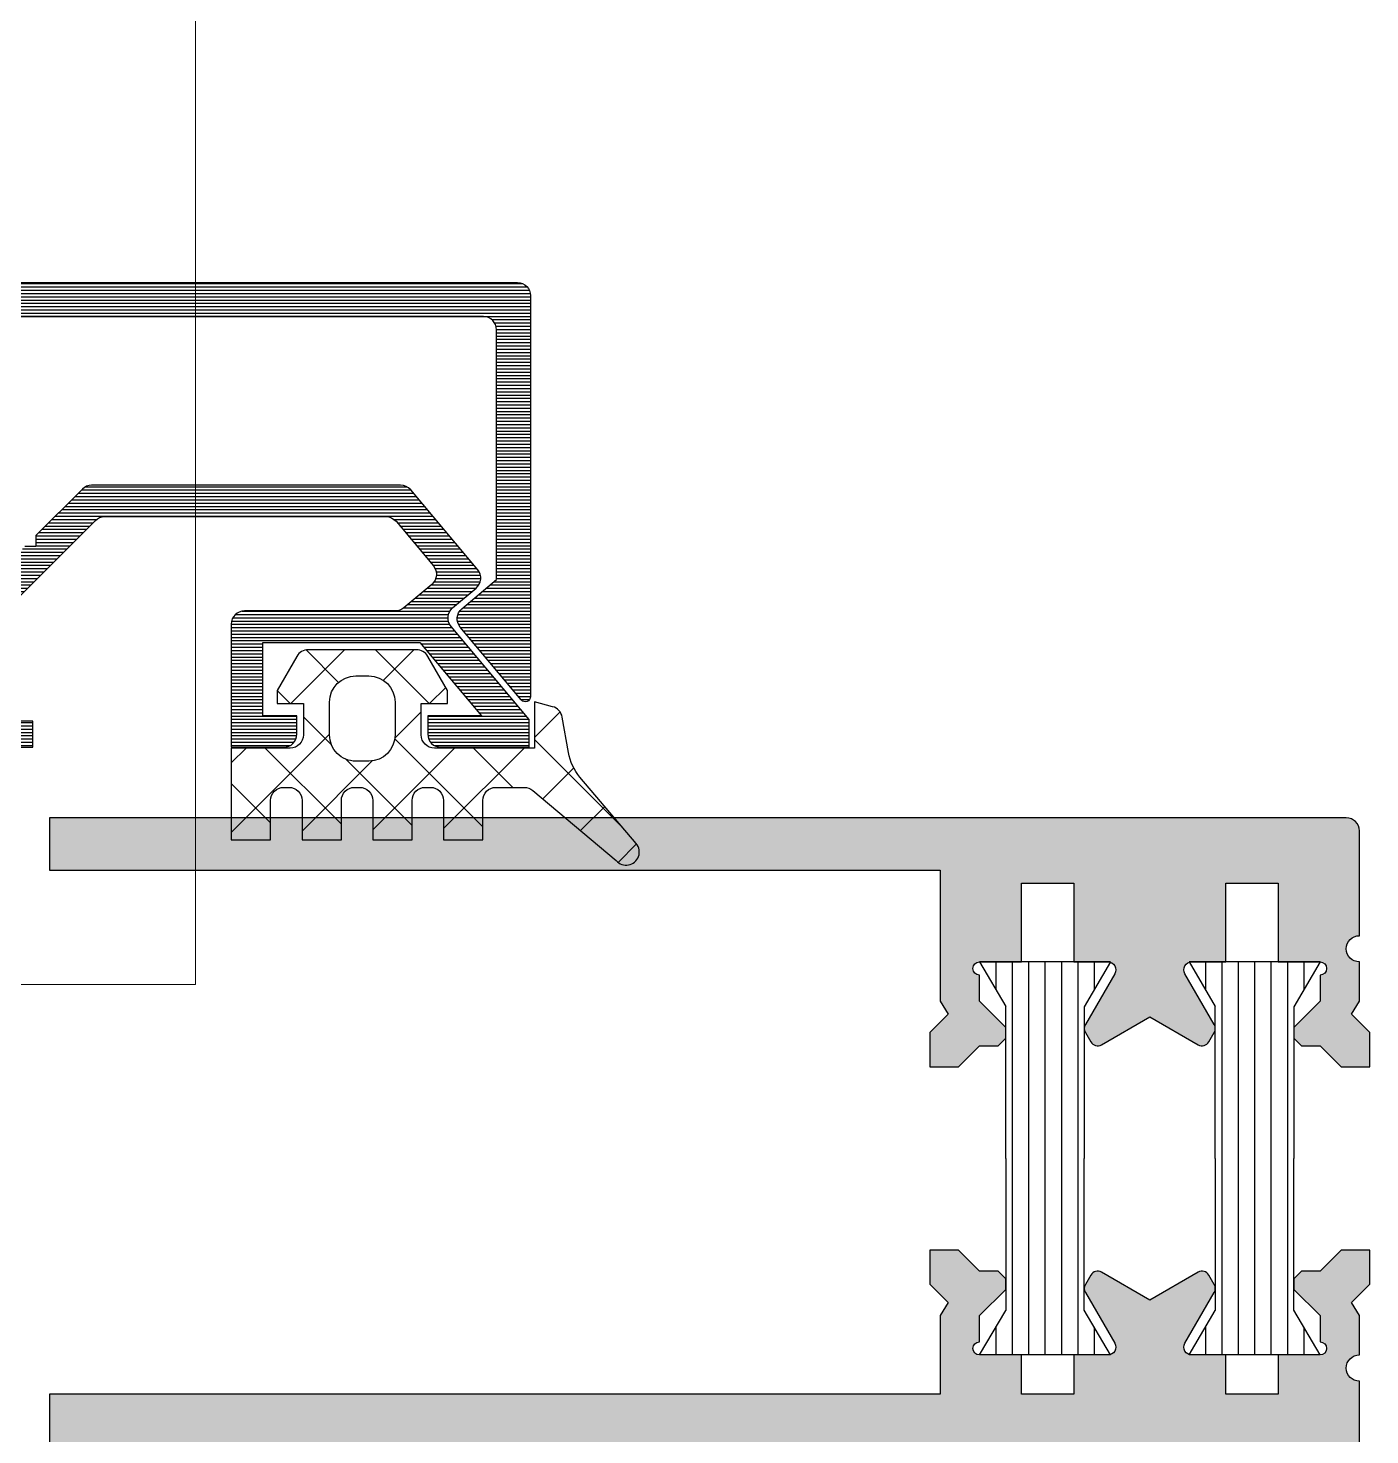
# Model space of a CAD drawing. Header units: millimetres. Extents: x 809 to 8159, y 33 to 4533.
# Drawn here: x 3911.19 to 3916.31, y 3475.63 to 3481 of the extents above; entities that cross this region are included whole.
import ezdxf

# ---------------------------------------------------------------- set-up
doc = ezdxf.new("R2010")
doc.units = ezdxf.units.MM
for name, color, linetype in [('1', 3, 'Continuous'), ('FITILLER', 240, 'Continuous'), ('GORUNUS-TARAMA', 11, 'Continuous')]:
    doc.layers.add(name, color=color, linetype=linetype)
doc.layers.add('TEFRİŞ', color=130, linetype='Continuous', lineweight=0)
pattern_1 = [(7.999999999999999e-15, (35901.88003918295, -5667.203459336662), (0, 0.0125), [])]

# ---------------------------------------------------------------- blocks, each defined once
blk = doc.blocks.new('*X20')
for p, q in [((0.6250000000000009, 13.929375), (0.6250000000000009, 15)), ((1.25, 0), (1.25, 15)), ((1.875, 0), (1.875000000000001, 15)), ((2.5, 0), (2.5, 15)), ((3.125, 0), (3.125, 15)), ((3.75, 0), (3.75, 15)), ((4.375, 13.9375), (4.375, 15)), ((0.625, 0), (0.6250000000000001, 1.070625)), ((4.375, 0), (4.375, 1.062499999999999))]:
    blk.add_line(p, q)
blk = doc.blocks.new('ISIBA')
at = {"layer": '1'}
for p, q in [((0, 15), (5, 15)), ((0, 15), (1, 13.287)), ((5, 15), (4, 13.3)), ((1, 13.287), (1, 7.5)), ((4, 7.5), (4, 13.3)), ((1, 1.713), (1, 7.499999999999999)), ((4, 7.5), (4, 1.7)), ((0, 0), (1, 1.713)), ((5, 0), (4, 1.7)), ((0, 0), (5, 0))]:
    blk.add_line(p, q, dxfattribs=at)
blk.add_blockref('*X20', (0, 0), dxfattribs=at)
blk = doc.blocks.new('ajsdfxcvzx')
h = blk.add_hatch()
h.set_pattern_fill('LINE', color=256, scale=0.09999999999999996, angle=7.999999999999999e-15, style=0)
h.set_pattern_definition(pattern_1)
edge = h.paths.add_edge_path()
edge.add_arc((35868.88288300264, -5111.428420385637), 0.05000000000291038, 359.9999999968734, 449.9999999916624)
edge.add_line((35868.88288300265, -5111.378420385639), (35864.24288300265, -5111.378420385639))
edge.add_arc((35864.24288300265, -5111.42842038564), 0.05000000000109139, 90, 179.9999999989578)
edge.add_line((35864.19288300264, -5111.42842038564), (35864.19288300264, -5112.382031443402))
edge.add_line((35864.19288300264, -5112.382031443402), (35864.32515466516, -5112.49302054664))
edge.add_arc((35864.29301528467, -5112.531322768797), 0.05000000000058918, -39.99999999791822, 50.00000000061351, ccw=False)
edge.add_line((35864.33131750683, -5112.56346214928), (35864.09820389151, -5112.841276137833))
edge.add_arc((35864.08288300264, -5112.828420385638), 0.02000000000344538, 180.0000000026055, 320.0000000042476, ccw=False)
edge.add_line((35864.06288300264, -5112.828420385639), (35864.06288300264, -5111.298420385639))
edge.add_arc((35864.11288300264, -5111.29842038564), 0.05000000000291038, 90, 179.9999999979156, ccw=False)
edge.add_line((35864.11288300264, -5111.248420385639), (35869.01288300264, -5111.248420385639))
edge.add_arc((35869.01288300264, -5111.298420385638), 0.04999999999836291, -2.084391326206969e-09, 90, ccw=False)
edge.add_line((35869.06288300264, -5111.298420385639), (35869.06288300264, -5112.828420385639))
edge.add_arc((35869.04288300264, -5112.828420385641), 0.01999999999679858, -139.99999999683718, 5.211006737226853e-09, ccw=False)
edge.add_line((35869.02756211378, -5112.841276137833), (35868.79444849845, -5112.56346214928))
edge.add_arc((35868.8327507206, -5112.531322768797), 0.05000000000070128, 129.9999999993865, 219.9999999979182, ccw=False)
edge.add_line((35868.80061134012, -5112.49302054664), (35868.93288300264, -5112.382031443402))
edge.add_line((35868.93288300264, -5112.382031443402), (35868.93288300264, -5111.42842038564))
h = blk.add_hatch()
h.set_pattern_fill('LINE', color=256, scale=0.09999999999999996, angle=7.999999999999999e-15, style=0)
h.set_pattern_definition(pattern_1)
edge = h.paths.add_edge_path()
edge.add_line((35868.04060357666, -5112.621728157953), (35868.64036720655, -5112.621728157953))
edge.add_line((35868.64036720655, -5112.621728157953), (35868.87531510329, -5112.901728157953))
edge.add_line((35868.87531510329, -5112.901728157953), (35868.67060357665, -5112.901728157953))
edge.add_line((35868.67060357665, -5112.901728157953), (35868.67060357665, -5112.971728157952))
edge.add_arc((35868.72060357666, -5112.971728157951), 0.05000000000291038, 180.0000000020844, 270)
edge.add_line((35868.72060357666, -5113.021728157953), (35869.05788300264, -5113.021728157953))
edge.add_line((35869.05788300264, -5113.021728157953), (35869.05788300264, -5112.916304261737))
edge.add_line((35869.05788300264, -5112.916304261737), (35868.75922769713, -5112.560380728444))
edge.add_arc((35868.79752991928, -5112.528241347961), 0.05000000000070128, 129.9999999993865, 219.9999999979182, ccw=False)
edge.add_line((35868.7653905388, -5112.489939125804), (35868.85488554434, -5112.414843899666))
edge.add_arc((35868.82274616385, -5112.37654167751), 0.05000000000058918, 309.9999999993865, 399.9999999979182)
edge.add_line((35868.86104838601, -5112.344402297026), (35868.60527947417, -5112.039588777468))
edge.add_arc((35868.56697725202, -5112.071728157947), 0.04999999999220452, 39.99999999928564, 90)
edge.add_line((35868.56697725202, -5112.021728157953), (35867.38744144387, -5112.021728157953))
edge.add_arc((35867.38744144387, -5112.071728157954), 0.05000000000109139, 90, 135)
edge.add_line((35867.35208610481, -5112.036372818894), (35867.1749053292, -5112.213553594509))
edge.add_line((35867.1749053292, -5112.213553594509), (35867.1749053292, -5112.25598000138))
edge.add_line((35867.1749053292, -5112.25598000138), (35867.13247892233, -5112.25598000138))
edge.add_line((35867.13247892233, -5112.25598000138), (35867.07752766358, -5112.310931260121))
edge.add_arc((35867.04217232452, -5112.27557592106), 0.05000000000103742, 270, 314.999999999263, ccw=False)
edge.add_line((35867.04217232452, -5112.325575921061), (35866.08359368076, -5112.325575921061))
edge.add_arc((35866.08359368076, -5112.27557592106), 0.05000000000109139, 225.0000000007369, 270, ccw=False)
edge.add_line((35866.0482383417, -5112.310931260121), (35865.99328708297, -5112.25598000138))
edge.add_line((35865.99328708297, -5112.25598000138), (35865.95086067609, -5112.25598000138))
edge.add_line((35865.95086067609, -5112.25598000138), (35865.95086067609, -5112.213553594509))
edge.add_line((35865.95086067609, -5112.213553594509), (35865.77367990048, -5112.036372818894))
edge.add_arc((35865.73832456142, -5112.071728157954), 0.05000000000039431, 45, 90)
edge.add_line((35865.73832456142, -5112.021728157953), (35864.55878875327, -5112.021728157953))
edge.add_arc((35864.55878875327, -5112.071728157955), 0.05000000000200089, 90, 139.9999999996867)
edge.add_line((35864.52048653112, -5112.039588777468), (35864.26471761928, -5112.344402297026))
edge.add_arc((35864.30301984143, -5112.37654167751), 0.05000000000070128, 140.0000000020818, 230.0000000006135)
edge.add_line((35864.27088046095, -5112.414843899666), (35864.36037546648, -5112.489939125804))
edge.add_arc((35864.328236086, -5112.528241347961), 0.05000000000058918, -39.99999999791822, 50.00000000061351, ccw=False)
edge.add_line((35864.36653830815, -5112.560380728444), (35864.06788300264, -5112.916304261737))
edge.add_line((35864.06788300264, -5112.916304261737), (35864.06788300264, -5113.021728157953))
edge.add_line((35864.06788300264, -5113.021728157953), (35864.40516242863, -5113.021728157953))
edge.add_arc((35864.40516242863, -5112.971728157951), 0.05000000000200089, 270, 359.9999999979156)
edge.add_line((35864.45516242863, -5112.971728157952), (35864.45516242863, -5112.901728157953))
edge.add_line((35864.45516242863, -5112.901728157953), (35864.250450902, -5112.901728157953))
edge.add_line((35864.250450902, -5112.901728157953), (35864.48539879873, -5112.621728157953))
edge.add_line((35864.48539879873, -5112.621728157953), (35865.08516242863, -5112.621728157953))
edge.add_line((35865.08516242863, -5112.621728157953), (35865.08516242863, -5112.901728157953))
edge.add_line((35865.08516242863, -5112.901728157953), (35864.95516242863, -5112.901728157953))
edge.add_line((35864.95516242863, -5112.901728157953), (35864.95516242863, -5112.971728157952))
edge.add_arc((35865.00516242863, -5112.971728157951), 0.05000000000291038, 180.0000000020844, 270)
edge.add_line((35865.00516242863, -5113.021728157953), (35865.20516242863, -5113.021728157953))
edge.add_line((35865.20516242863, -5113.021728157953), (35865.20516242863, -5112.551728157952))
edge.add_arc((35865.15516242863, -5112.55172815795), 0.04999999999563443, 359.9999999979156, 450)
edge.add_line((35865.15516242863, -5112.501728157953), (35864.57931045884, -5112.501728157953))
edge.add_arc((35864.57931045884, -5112.451728157953), 0.0500000000001819, 229.9999999999436, 270, ccw=False)
edge.add_line((35864.54717107835, -5112.490030380109), (35864.43994030729, -5112.400053079655))
edge.add_arc((35864.47207968777, -5112.361750857498), 0.05000000000058918, 140.0000000020818, 230.0000000006135, ccw=False)
edge.add_line((35864.43377746562, -5112.329611477015), (35864.57644345009, -5112.159588777469))
edge.add_arc((35864.61474567225, -5112.191728157963), 0.05000000001270572, 90, 139.999999998659, ccw=False)
edge.add_line((35864.61474567225, -5112.141728157952), (35865.68861893393, -5112.141728157953))
edge.add_arc((35865.68861893393, -5112.191728157954), 0.05000000000109139, 45.000000000736975, 90, ccw=False)
edge.add_line((35865.72397427299, -5112.156372818894), (35866.0482383417, -5112.480636887606))
edge.add_arc((35866.01288300264, -5112.515992226659), 0.04999999999589254, -6.253173978620907e-09, 44.99999999484129, ccw=False)
edge.add_line((35866.06288300264, -5112.515992226665), (35866.06288300264, -5112.921728157952))
edge.add_line((35866.06288300264, -5112.921728157952), (35865.96288300264, -5112.921728157952))
edge.add_line((35865.96288300264, -5112.921728157952), (35865.96288300264, -5113.021728157953))
edge.add_line((35865.96288300264, -5113.021728157953), (35866.26288300264, -5113.021728157953))
edge.add_arc((35866.26288300264, -5112.971728157954), 0.04999999999836291, 270, 360.0000000020844)
edge.add_line((35866.31288300264, -5112.971728157952), (35866.31288300264, -5112.901728157953))
edge.add_line((35866.31288300264, -5112.901728157953), (35866.18288300264, -5112.901728157953))
edge.add_line((35866.18288300264, -5112.901728157953), (35866.18288300264, -5112.525575921061))
edge.add_arc((35866.23288300265, -5112.525575921059), 0.05000000000291038, 90.00000000833762, 180.0000000020844, ccw=False)
edge.add_line((35866.23288300264, -5112.475575921061), (35866.89288300264, -5112.475575921061))
edge.add_arc((35866.89288300264, -5112.525575921063), 0.05000000000200089, 2.084391326206969e-09, 90, ccw=False)
edge.add_line((35866.94288300264, -5112.525575921061), (35866.94288300264, -5112.901728157953))
edge.add_line((35866.94288300264, -5112.901728157953), (35866.81288300264, -5112.901728157953))
edge.add_line((35866.81288300264, -5112.901728157953), (35866.81288300264, -5112.971728157952))
edge.add_arc((35866.86288300264, -5112.971728157951), 0.05000000000291038, 180.0000000020844, 270)
edge.add_line((35866.86288300264, -5113.021728157953), (35867.16288300265, -5113.021728157953))
edge.add_line((35867.16288300265, -5113.021728157953), (35867.16288300265, -5112.921728157952))
edge.add_line((35867.16288300265, -5112.921728157952), (35867.06288300264, -5112.921728157952))
edge.add_line((35867.06288300264, -5112.921728157952), (35867.06288300264, -5112.515992226665))
edge.add_arc((35867.11288300264, -5112.515992226668), 0.05000000000291038, 134.9999999985261, 179.9999999968734, ccw=False)
edge.add_line((35867.07752766358, -5112.480636887606), (35867.40179173229, -5112.156372818894))
edge.add_arc((35867.43714707135, -5112.191728157954), 0.05000000000103742, 90, 134.9999999992631, ccw=False)
edge.add_line((35867.43714707135, -5112.141728157953), (35868.51102033304, -5112.141728157952))
edge.add_arc((35868.51102033303, -5112.191728157947), 0.04999999999472493, 39.999999993127915, 89.99999999166238, ccw=False)
edge.add_line((35868.54932255519, -5112.159588777469), (35868.69198853967, -5112.329611477015))
edge.add_arc((35868.65368631751, -5112.361750857502), 0.05000000000303974, -49.999999991546815, 40.00000000111169, ccw=False)
edge.add_line((35868.685825698, -5112.400053079655), (35868.57859492693, -5112.490030380109))
edge.add_arc((35868.54645554644, -5112.451728157953), 0.05000000000456936, 270.0000000083376, 310.00000000644343, ccw=False)
edge.add_line((35868.54645554645, -5112.501728157953), (35867.97060357666, -5112.501728157953))
edge.add_arc((35867.97060357666, -5112.551728157954), 0.05000000000109139, 90, 179.9999999979156)
edge.add_line((35867.92060357665, -5112.551728157952), (35867.92060357665, -5113.021728157953))
edge.add_line((35867.92060357665, -5113.021728157953), (35868.12060357665, -5113.021728157953))
edge.add_arc((35868.12060357665, -5112.971728157951), 0.05000000000200089, 270, 359.9999999979156)
edge.add_line((35868.17060357665, -5112.971728157952), (35868.17060357665, -5112.901728157953))
edge.add_line((35868.17060357665, -5112.901728157953), (35868.04060357666, -5112.901728157953))
edge.add_line((35868.04060357666, -5112.901728157953), (35868.04060357666, -5112.621728157953))
h = blk.add_hatch(color=256)
edge = h.paths.add_edge_path()
edge.add_line((35870.84707708374, -5114.160934034853), (35870.87636640562, -5114.131644712972))
edge.add_line((35870.87636640562, -5114.131644712972), (35870.87636640562, -5114.090934034853))
edge.add_line((35870.87636640562, -5114.090934034853), (35870.77636640563, -5113.990934034853))
edge.add_line((35870.77636640563, -5113.990934034853), (35870.77636640563, -5113.890934034853))
edge.add_arc((35870.77636640563, -5113.865934034853), 0.0249999999996362, 90, 270, ccw=False)
edge.add_line((35870.77636640563, -5113.840934034853), (35870.93636640563, -5113.840934034853))
edge.add_line((35870.93636640563, -5113.840934034853), (35870.93636640563, -5113.540934034853))
edge.add_line((35870.93636640563, -5113.540934034853), (35871.13636640563, -5113.540934034853))
edge.add_line((35871.13636640563, -5113.540934034853), (35871.13636640563, -5113.840934034853))
edge.add_line((35871.13636640563, -5113.840934034853), (35871.26636640562, -5113.840934034853))
edge.add_arc((35871.26636640562, -5113.870934034854), 0.03000000000065484, -30.000000017592413, 90, ccw=False)
edge.add_line((35871.29234716773, -5113.885934034864), (35871.18038564351, -5114.07985708311))
edge.add_arc((35871.20636640562, -5114.094857083121), 0.02999999999704383, 149.9999999739553, 210.000000027549)
edge.add_line((35871.18038564351, -5114.109857083132), (35871.20121468134, -5114.145934034864))
edge.add_arc((35871.22719544344, -5114.130934034855), 0.02999999999613433, 210.0000000230361, 300.0000000010451)
edge.add_line((35871.24219544344, -5114.156914796967), (35871.42636640562, -5114.050583642372))
edge.add_line((35871.42636640562, -5114.050583642372), (35871.61053736781, -5114.156914796967))
edge.add_arc((35871.62553736781, -5114.130934034855), 0.02999999999788803, 239.9999999989549, 329.9999999769639)
edge.add_line((35871.65151812992, -5114.145934034864), (35871.67234716773, -5114.109857083132))
edge.add_arc((35871.64636640563, -5114.094857083121), 0.02999999999749858, 329.9999999724511, 390.0000000260447)
edge.add_line((35871.67234716773, -5114.07985708311), (35871.56038564351, -5113.885934034854))
edge.add_arc((35871.58636640562, -5113.870934034853), 0.02999999999834277, 90, 210.0000000025494, ccw=False)
edge.add_line((35871.58636640562, -5113.840934034853), (35871.71636640563, -5113.840934034853))
edge.add_line((35871.71636640563, -5113.840934034853), (35871.71636640563, -5113.540934034853))
edge.add_line((35871.71636640563, -5113.540934034853), (35871.91636640563, -5113.540934034853))
edge.add_line((35871.91636640563, -5113.540934034853), (35871.91636640563, -5113.840934034853))
edge.add_line((35871.91636640563, -5113.840934034853), (35872.07636643236, -5113.840934034853))
edge.add_arc((35872.07636641899, -5113.865934034853), 0.02499999999963978, -90.00003063246459, 89.99996936753541, ccw=False)
edge.add_line((35872.07636640563, -5113.890934034853), (35872.07636640563, -5113.990934034853))
edge.add_line((35872.07636640563, -5113.990934034853), (35871.97636640562, -5114.090934034853))
edge.add_line((35871.97636640562, -5114.090934034853), (35871.97636640562, -5114.131644712972))
edge.add_line((35871.97636640562, -5114.131644712972), (35872.00565572751, -5114.160934034853))
edge.add_line((35872.00565572751, -5114.160934034853), (35872.07636640563, -5114.160934034853))
edge.add_line((35872.07636640563, -5114.160934034853), (35872.15636640562, -5114.240934034853))
edge.add_line((35872.15636640562, -5114.240934034853), (35872.26636640562, -5114.240934034853))
edge.add_line((35872.26636640562, -5114.240934034853), (35872.26636640562, -5114.110934034853))
edge.add_line((35872.26636640562, -5114.110934034853), (35872.19636640562, -5114.040934034852))
edge.add_line((35872.19636640562, -5114.040934034852), (35872.22636640562, -5113.990934034853))
edge.add_line((35872.22636640562, -5113.990934034853), (35872.22636640562, -5113.840934034853))
edge.add_arc((35872.22636640562, -5113.790934034853), 0.0500000000001819, 90, 270, ccw=False)
edge.add_line((35872.22636640562, -5113.740934034853), (35872.22636640562, -5113.340934034853))
edge.add_arc((35872.17636640562, -5113.340934034855), 0.05000000000291038, 2.084408315922602e-09, 90)
edge.add_line((35872.17636640562, -5113.290934034853), (35867.22636640562, -5113.290934034853))
edge.add_line((35867.22636640562, -5113.290934034853), (35867.22636640562, -5113.490934034853))
edge.add_line((35867.22636640562, -5113.490934034853), (35870.62636640562, -5113.490934034853))
edge.add_line((35870.62636640562, -5113.490934034853), (35870.62636640562, -5113.990934034853))
edge.add_line((35870.62636640562, -5113.990934034853), (35870.65636640562, -5114.040934034852))
edge.add_line((35870.65636640562, -5114.040934034852), (35870.58636640562, -5114.110934034853))
edge.add_line((35870.58636640562, -5114.110934034853), (35870.58636640562, -5114.240934034853))
edge.add_line((35870.58636640562, -5114.240934034853), (35870.69636640562, -5114.240934034853))
edge.add_line((35870.69636640562, -5114.240934034853), (35870.77636640563, -5114.160934034853))
edge.add_line((35870.77636640563, -5114.160934034853), (35870.84707708374, -5114.160934034853))
h = blk.add_hatch(color=256)
edge = h.paths.add_edge_path()
edge.add_arc((35871.62553736781, -5115.050934034851), 0.02999999999613433, 30.00000002303608, 120.0000000010451)
edge.add_line((35871.61053736781, -5115.024953272739), (35871.42636640562, -5115.131284427334))
edge.add_line((35871.42636640562, -5115.131284427334), (35871.24219544344, -5115.024953272739))
edge.add_arc((35871.22719544344, -5115.050934034851), 0.02999999999788803, 59.99999999895488, 149.9999999769639)
edge.add_line((35871.20121468134, -5115.035934034842), (35871.18038564351, -5115.072010986574))
edge.add_arc((35871.20636640562, -5115.087010986585), 0.02999999999704383, 149.9999999739553, 210.000000027549)
edge.add_line((35871.18038564351, -5115.102010986596), (35871.29234716773, -5115.295934034853))
edge.add_arc((35871.26636640562, -5115.310934034854), 0.03000000000464394, -89.999999986104, 29.999999995601286, ccw=False)
edge.add_line((35871.26636640562, -5115.340934034853), (35871.13636640563, -5115.340934034853))
edge.add_line((35871.13636640563, -5115.340934034853), (35871.13636640563, -5115.490934034853))
edge.add_line((35871.13636640563, -5115.490934034853), (35870.93636640563, -5115.490934034853))
edge.add_line((35870.93636640563, -5115.490934034853), (35870.93636640563, -5115.340934034853))
edge.add_line((35870.93636640563, -5115.340934034853), (35870.77636637889, -5115.340934034853))
edge.add_arc((35870.77636639225, -5115.315934034854), 0.02499999999963978, 89.99996935086011, 269.9999693675354, ccw=False)
edge.add_line((35870.77636640563, -5115.290934034853), (35870.77636640563, -5115.190934034853))
edge.add_line((35870.77636640563, -5115.190934034853), (35870.87636640562, -5115.090934034853))
edge.add_line((35870.87636640562, -5115.090934034853), (35870.87636640562, -5115.050223356734))
edge.add_line((35870.87636640562, -5115.050223356734), (35870.84707708374, -5115.020934034853))
edge.add_line((35870.84707708374, -5115.020934034853), (35870.77636640563, -5115.020934034853))
edge.add_line((35870.77636640563, -5115.020934034853), (35870.69636640562, -5114.940934034853))
edge.add_line((35870.69636640562, -5114.940934034853), (35870.58636640562, -5114.940934034853))
edge.add_line((35870.58636640562, -5114.940934034853), (35870.58636640562, -5115.070934034853))
edge.add_line((35870.58636640562, -5115.070934034853), (35870.65636640562, -5115.140934034853))
edge.add_line((35870.65636640562, -5115.140934034853), (35870.62636640562, -5115.190934034853))
edge.add_line((35870.62636640562, -5115.190934034853), (35870.62636640562, -5115.490934034853))
edge.add_line((35870.62636640562, -5115.490934034853), (35867.22636640562, -5115.490934034853))
edge.add_line((35867.22636640562, -5115.490934034853), (35867.22636640562, -5115.690934034853))
edge.add_line((35867.22636640562, -5115.690934034853), (35871.87636640562, -5115.690934034853))
edge.add_arc((35871.87636640562, -5115.740934034851), 0.04999999999836291, -2.084391326206969e-09, 90, ccw=False)
edge.add_line((35871.92636640562, -5115.740934034853), (35871.92636640562, -5118.690934034853))
edge.add_line((35871.92636640562, -5118.690934034853), (35872.22636640562, -5118.690934034853))
edge.add_line((35872.22636640562, -5118.690934034853), (35872.22636640562, -5115.440934034853))
edge.add_arc((35872.22636640562, -5115.390934034853), 0.0500000000001819, 90, 270, ccw=False)
edge.add_line((35872.22636640562, -5115.340934034853), (35872.22636640562, -5115.190934034853))
edge.add_line((35872.22636640562, -5115.190934034853), (35872.19636640562, -5115.140934034853))
edge.add_line((35872.19636640562, -5115.140934034853), (35872.26636640562, -5115.070934034853))
edge.add_line((35872.26636640562, -5115.070934034853), (35872.26636640562, -5114.940934034853))
edge.add_line((35872.26636640562, -5114.940934034853), (35872.15636640562, -5114.940934034853))
edge.add_line((35872.15636640562, -5114.940934034853), (35872.07636640563, -5115.020934034853))
edge.add_line((35872.07636640563, -5115.020934034853), (35872.00565572751, -5115.020934034853))
edge.add_line((35872.00565572751, -5115.020934034853), (35871.97636640562, -5115.050223356734))
edge.add_line((35871.97636640562, -5115.050223356734), (35871.97636640562, -5115.090934034853))
edge.add_line((35871.97636640562, -5115.090934034853), (35872.07636640563, -5115.190934034853))
edge.add_line((35872.07636640563, -5115.190934034853), (35872.07636640563, -5115.290934034853))
edge.add_arc((35872.07636640563, -5115.315934034854), 0.0250000000005457, -90, 90, ccw=False)
edge.add_line((35872.07636640563, -5115.340934034853), (35871.91636640563, -5115.340934034853))
edge.add_line((35871.91636640563, -5115.340934034853), (35871.91636640563, -5115.490934034853))
edge.add_line((35871.91636640563, -5115.490934034853), (35871.71636640563, -5115.490934034853))
edge.add_line((35871.71636640563, -5115.490934034853), (35871.71636640563, -5115.340934034853))
edge.add_line((35871.71636640563, -5115.340934034853), (35871.58636640562, -5115.340934034853))
edge.add_arc((35871.58636640562, -5115.310934034855), 0.02999999999883585, 149.9999999709468, 270, ccw=False)
edge.add_line((35871.56038564352, -5115.295934034843), (35871.67234716773, -5115.102010986596))
edge.add_arc((35871.64636640563, -5115.087010986585), 0.02999999999749858, 329.9999999724511, 390.0000000260447)
edge.add_line((35871.67234716773, -5115.072010986574), (35871.65151812992, -5115.035934034842))
at = {"layer": 'FITILLER'}
h = blk.add_hatch(dxfattribs=at)
h.set_pattern_fill('NET', color=256, scale=1.499999999999999, angle=135, style=0)
h.set_pattern_definition([(45.00000000000003, (35855.42992226494, -5590.624165267678), (0.1325825214724776, -0.1325825214724776), []), (314.9999999999999, (35855.42992226494, -5590.624165267678), (-0.1325825214724775, -0.1325825214724777), [])])
edge = h.paths.add_edge_path(flags=16)
edge.add_arc((35868.44560357665, -5112.849814084338), 0.0999999999994543, -5.210836206970271e-10, 89.99999999583122, ccw=False)
edge.add_line((35868.54560357665, -5112.849814084339), (35868.54560357665, -5112.974814084339))
edge.add_arc((35868.44560357665, -5112.974814084339), 0.1000000000058208, -89.99999999583122, 0, ccw=False)
edge.add_line((35868.44560357666, -5113.074814084338), (35868.39560357666, -5113.074814084338))
edge.add_arc((35868.39560357666, -5112.974814084335), 0.1000000000030923, 180.0000000020844, 270, ccw=False)
edge.add_line((35868.29560357665, -5112.974814084339), (35868.29560357665, -5112.849814084339))
edge.add_arc((35868.39560357666, -5112.849814084341), 0.1000000000058208, 90, 179.9999999984367, ccw=False)
edge.add_line((35868.39560357666, -5112.749814084338), (35868.44560357666, -5112.749814084338))
edge = h.paths.add_edge_path()
edge.add_arc((35869.40413542509, -5113.006602458325), 0.2000000000014111, 190.0000000017065, 220.2331421581429, ccw=False)
edge.add_line((35869.20717387449, -5113.041332093864), (35869.18341430713, -5112.906584891485))
edge.add_arc((35869.13417391948, -5112.915267300365), 0.04999999999764103, 9.999999996936552, 74.99999999827055)
edge.add_line((35869.14711487174, -5112.866971009053), (35869.07788300264, -5112.848420385639))
edge.add_line((35869.07788300264, -5112.848420385639), (35869.07788300264, -5113.024814084339))
edge.add_line((35869.07788300264, -5113.024814084339), (35868.69560357666, -5113.024814084339))
edge.add_arc((35868.69560357666, -5112.97481408434), 0.04999999999836291, 179.9999999979156, 270, ccw=False)
edge.add_line((35868.64560357666, -5112.974814084339), (35868.64560357666, -5112.854814084339))
edge.add_line((35868.64560357666, -5112.854814084339), (35868.74560357665, -5112.854814084339))
edge.add_line((35868.74560357665, -5112.854814084339), (35868.74560357665, -5112.804814084338))
edge.add_line((35868.74560357665, -5112.804814084338), (35868.67054804166, -5112.674814084338))
edge.add_arc((35868.62724677147, -5112.699814084333), 0.04999999999240908, 29.99999999852357, 90)
edge.add_line((35868.62724677147, -5112.649814084339), (35868.21396038184, -5112.649814084339))
edge.add_arc((35868.21396038184, -5112.699814084333), 0.04999999999472493, 90, 150.0000000014764)
edge.add_line((35868.17065911165, -5112.674814084338), (35868.09560357666, -5112.804814084338))
edge.add_line((35868.09560357666, -5112.804814084338), (35868.09560357666, -5112.854814084339))
edge.add_line((35868.09560357666, -5112.854814084339), (35868.19560357666, -5112.854814084339))
edge.add_line((35868.19560357666, -5112.854814084339), (35868.19560357666, -5112.974814084339))
edge.add_arc((35868.14560357665, -5112.97481408434), 0.05000000000291038, -89.99999999166238, 2.084391326206969e-09, ccw=False)
edge.add_line((35868.14560357666, -5113.024814084339), (35867.92060357665, -5113.024814084339))
edge.add_line((35867.92060357665, -5113.024814084339), (35867.92060357665, -5113.374814084338))
edge.add_line((35867.92060357665, -5113.374814084338), (35868.07060357666, -5113.374814084338))
edge.add_line((35868.07060357666, -5113.374814084338), (35868.07060357666, -5113.224814084339))
edge.add_arc((35868.12060357666, -5113.224814084337), 0.05000000000291038, 90.00000000833762, 180.0000000020844, ccw=False)
edge.add_line((35868.12060357665, -5113.174814084338), (35868.14060357666, -5113.174814084338))
edge.add_arc((35868.14060357666, -5113.22481408434), 0.05000000000200089, 2.084391326206969e-09, 90, ccw=False)
edge.add_line((35868.19060357666, -5113.224814084339), (35868.19060357666, -5113.374814084338))
edge.add_line((35868.19060357666, -5113.374814084338), (35868.34060357665, -5113.374814084338))
edge.add_line((35868.34060357665, -5113.374814084338), (35868.34060357665, -5113.224814084339))
edge.add_arc((35868.39060357666, -5113.22481408434), 0.05000000000291038, 90, 179.9999999979156, ccw=False)
edge.add_line((35868.39060357666, -5113.174814084338), (35868.41060357666, -5113.174814084338))
edge.add_arc((35868.41060357665, -5113.224814084337), 0.04999999999836291, -2.084391326206969e-09, 89.99999999166238, ccw=False)
edge.add_line((35868.46060357666, -5113.224814084339), (35868.46060357666, -5113.374814084338))
edge.add_line((35868.46060357666, -5113.374814084338), (35868.61060357666, -5113.374814084338))
edge.add_line((35868.61060357666, -5113.374814084338), (35868.61060357666, -5113.224814084339))
edge.add_arc((35868.66060357666, -5113.22481408434), 0.05000000000291038, 90, 179.9999999979156, ccw=False)
edge.add_line((35868.66060357666, -5113.174814084338), (35868.68060357666, -5113.174814084338))
edge.add_arc((35868.68060357666, -5113.224814084337), 0.04999999999836291, -2.084391326206969e-09, 90, ccw=False)
edge.add_line((35868.73060357665, -5113.224814084339), (35868.73060357665, -5113.374814084338))
edge.add_line((35868.73060357665, -5113.374814084338), (35868.88060357665, -5113.374814084338))
edge.add_line((35868.88060357665, -5113.374814084338), (35868.88060357665, -5113.224814084339))
edge.add_arc((35868.93060357666, -5113.22481408434), 0.05000000000291038, 90, 179.9999999979156, ccw=False)
edge.add_line((35868.93060357666, -5113.174814084338), (35869.0387649836, -5113.174814084338))
edge.add_arc((35869.0387649836, -5113.224814084348), 0.05000000000927685, 50.000000000255795, 90, ccw=False)
edge.add_line((35869.0709043641, -5113.186511862183), (35869.38971187552, -5113.454023127436))
edge.add_arc((35869.42788300265, -5113.421728157951), 0.05000000000056654, 220.2331421552053, 400.2331421605906)
edge.add_line((35869.46605412976, -5113.389433188467), (35869.25145091659, -5113.13578233627))
at = {"elevation": -1.963471430072025e-10}
for points in [[(35868.93288300264, -5111.42842038564, 0.4142135623730951), (35868.88288300265, -5111.378420385639), (35864.24288300265, -5111.378420385639, 0.4142135623730951), (35864.19288300264, -5111.42842038564), (35864.19288300264, -5112.382031443402), (35864.32515466516, -5112.49302054664, -0.4142135623731419), (35864.33131750683, -5112.56346214928), (35864.09820389151, -5112.841276137833, -0.7002075382095383), (35864.06288300264, -5112.828420385639), (35864.06288300264, -5111.298420385639, -0.4142135623730617), (35864.11288300264, -5111.248420385639), (35869.01288300264, -5111.248420385639, -0.4142135623730951), (35869.06288300264, -5111.298420385639), (35869.06288300264, -5112.828420385639, -0.7002075382097253), (35869.02756211378, -5112.841276137833), (35868.79444849845, -5112.56346214928, -0.414213562373189), (35868.80061134012, -5112.49302054664), (35868.93288300264, -5112.382031443402)], [(35870.84707708374, -5114.160934034853), (35870.87636640562, -5114.131644712972), (35870.87636640562, -5114.090934034853), (35870.77636640563, -5113.990934034853), (35870.77636640563, -5113.890934034853, -0.9999999999999998), (35870.77636640563, -5113.840934034853), (35870.93636640563, -5113.840934034853), (35870.93636640563, -5113.540934034853), (35871.13636640563, -5113.540934034853), (35871.13636640563, -5113.840934034853), (35871.26636640562, -5113.840934034853, -0.5773502693282933), (35871.29234716773, -5113.885934034864), (35871.18038564351, -5114.07985708311, 0.2679491926541726), (35871.18038564351, -5114.109857083132), (35871.20121468134, -5114.145934034864, 0.4142135622512696), (35871.24219544344, -5114.156914796967), (35871.42636640562, -5114.050583642372), (35871.61053736781, -5114.156914796967, 0.4142135622513101), (35871.65151812992, -5114.145934034864), (35871.67234716773, -5114.109857083132, 0.2679491926541726), (35871.67234716773, -5114.07985708311), (35871.56038564351, -5113.885934034854, -0.5773502691897733), (35871.58636640562, -5113.840934034853), (35871.71636640563, -5113.840934034853), (35871.71636640563, -5113.540934034853), (35871.91636640563, -5113.540934034853), (35871.91636640563, -5113.840934034853), (35872.07636643236, -5113.840934034853, -1.000000000000227), (35872.07636640563, -5113.890934034853), (35872.07636640563, -5113.990934034853), (35871.97636640562, -5114.090934034853), (35871.97636640562, -5114.131644712972), (35872.00565572751, -5114.160934034853), (35872.07636640563, -5114.160934034853), (35872.15636640562, -5114.240934034853), (35872.26636640562, -5114.240934034853), (35872.26636640562, -5114.110934034853), (35872.19636640562, -5114.040934034852), (35872.22636640562, -5113.990934034853), (35872.22636640562, -5113.840934034853, -0.9999999999999998), (35872.22636640562, -5113.740934034853), (35872.22636640562, -5113.340934034853, 0.4142135623730951), (35872.17636640562, -5113.290934034853), (35867.22636640562, -5113.290934034853), (35867.22636640562, -5113.490934034853), (35870.62636640562, -5113.490934034853), (35870.62636640562, -5113.990934034853), (35870.65636640562, -5114.040934034852), (35870.58636640562, -5114.110934034853), (35870.58636640562, -5114.240934034853), (35870.69636640562, -5114.240934034853), (35870.77636640563, -5114.160934034853)]]:
    blk.add_lwpolyline(points, format="xyb", close=True, dxfattribs=at)
blk.add_lwpolyline([(35866.86288300264, -5113.021728157953), (35867.16288300265, -5113.021728157953), (35867.16288300265, -5112.921728157952), (35867.06288300264, -5112.921728157952)], dxfattribs=at)
for points in [[(35867.07752766358, -5112.480636887606), (35867.40179173229, -5112.156372818894, -0.1989123673796371), (35867.43714707135, -5112.141728157953), (35868.51102033304, -5112.141728157952, -0.2216946626429332), (35868.54932255519, -5112.159588777469), (35868.69198853967, -5112.329611477015, -0.4142135623732124), (35868.685825698, -5112.400053079655), (35868.57859492693, -5112.490030380109, -0.1763269807083682), (35868.54645554645, -5112.501728157953), (35867.97060357666, -5112.501728157953, 0.4142135623730951), (35867.92060357665, -5112.551728157952), (35867.92060357665, -5113.021728157953), (35868.12060357665, -5113.021728157953, 0.4142135623730951), (35868.17060357665, -5112.971728157952), (35868.17060357665, -5112.901728157953), (35868.04060357666, -5112.901728157953), (35868.04060357666, -5112.621728157953), (35868.64036720655, -5112.621728157953), (35868.87531510329, -5112.901728157953), (35868.67060357665, -5112.901728157953), (35868.67060357665, -5112.971728157952, 0.4142135623730951), (35868.72060357666, -5113.021728157953), (35869.05788300264, -5113.021728157953), (35869.05788300264, -5112.916304261737), (35868.75922769713, -5112.560380728444, -0.4142135623731674), (35868.7653905388, -5112.489939125804), (35868.85488554434, -5112.414843899666, 0.4142135623732124), (35868.86104838601, -5112.344402297026), (35868.60527947417, -5112.039588777468, 0.2216946626429264), (35868.56697725202, -5112.021728157953), (35867.38744144387, -5112.021728157953, 0.198912367379658), (35867.35208610481, -5112.036372818894), (35867.1749053292, -5112.213553594509), (35867.1749053292, -5112.25598000138), (35867.13247892233, -5112.25598000138)], [(35872.22636640562, -5118.690934034853), (35872.22636640562, -5115.440934034853, -1), (35872.22636640562, -5115.340934034853), (35872.22636640562, -5115.190934034853), (35872.19636640562, -5115.140934034853), (35872.26636640562, -5115.070934034853), (35872.26636640562, -5114.940934034853), (35872.15636640562, -5114.940934034853), (35872.07636640563, -5115.020934034853), (35872.00565572751, -5115.020934034853), (35871.97636640562, -5115.050223356734), (35871.97636640562, -5115.090934034853), (35872.07636640563, -5115.190934034853), (35872.07636640563, -5115.290934034853, -0.9999999999999998), (35872.07636640563, -5115.340934034853), (35871.91636640563, -5115.340934034853), (35871.91636640563, -5115.490934034853), (35871.71636640563, -5115.490934034853), (35871.71636640563, -5115.340934034853), (35871.58636640562, -5115.340934034853, -0.5773502693283686), (35871.56038564352, -5115.295934034843), (35871.67234716773, -5115.102010986596, 0.2679491926541853), (35871.67234716773, -5115.072010986574), (35871.65151812992, -5115.035934034842, 0.4142135622511259), (35871.61053736781, -5115.024953272739), (35871.42636640562, -5115.131284427334), (35871.24219544344, -5115.024953272739, 0.4142135622511259), (35871.20121468134, -5115.035934034842), (35871.18038564351, -5115.072010986574, 0.2679491926541853), (35871.18038564351, -5115.102010986596), (35871.29234716773, -5115.295934034853, -0.5773502691896633), (35871.26636640562, -5115.340934034853), (35871.13636640563, -5115.340934034853), (35871.13636640563, -5115.490934034853), (35870.93636640563, -5115.490934034853), (35870.93636640563, -5115.340934034853), (35870.77636637889, -5115.340934034853, -0.9999999999999998), (35870.77636640563, -5115.290934034853), (35870.77636640563, -5115.190934034853), (35870.87636640562, -5115.090934034853), (35870.87636640562, -5115.050223356734), (35870.84707708374, -5115.020934034853), (35870.77636640563, -5115.020934034853), (35870.69636640562, -5114.940934034853), (35870.58636640562, -5114.940934034853), (35870.58636640562, -5115.070934034853), (35870.65636640562, -5115.140934034853), (35870.62636640562, -5115.190934034853), (35870.62636640562, -5115.490934034853), (35867.22636640562, -5115.490934034853), (35867.22636640562, -5115.690934034853)]]:
    blk.add_lwpolyline(points, format="xyb", dxfattribs=at)
at = {"layer": 'FITILLER', "elevation": -1.963471430072025e-10}
for points in [[(35869.25145091659, -5113.13578233627, -0.1326875429165003), (35869.20717387449, -5113.041332093864), (35869.18341430713, -5112.906584891485, 0.2914734195860864), (35869.14711487174, -5112.866971009053), (35869.07788300264, -5112.848420385639), (35869.07788300264, -5113.024814084339), (35868.69560357666, -5113.024814084339, -0.4142135623730951), (35868.64560357666, -5112.974814084339), (35868.64560357666, -5112.854814084339), (35868.74560357665, -5112.854814084339), (35868.74560357665, -5112.804814084338), (35868.67054804166, -5112.674814084338, 0.267949192431109), (35868.62724677147, -5112.649814084339), (35868.21396038184, -5112.649814084339, 0.2679491924311237), (35868.17065911165, -5112.674814084338), (35868.09560357666, -5112.804814084338), (35868.09560357666, -5112.854814084339), (35868.19560357666, -5112.854814084339), (35868.19560357666, -5112.974814084339, -0.4142135623730951), (35868.14560357666, -5113.024814084339), (35867.92060357665, -5113.024814084339), (35867.92060357665, -5113.374814084338), (35868.07060357666, -5113.374814084338), (35868.07060357666, -5113.224814084339, -0.4142135623730951), (35868.12060357665, -5113.174814084338), (35868.14060357666, -5113.174814084338, -0.4142135623730951), (35868.19060357666, -5113.224814084339), (35868.19060357666, -5113.374814084338), (35868.34060357665, -5113.374814084338), (35868.34060357665, -5113.224814084339, -0.4142135623730951), (35868.39060357666, -5113.174814084338), (35868.41060357666, -5113.174814084338, -0.4142135623730951), (35868.46060357666, -5113.224814084339), (35868.46060357666, -5113.374814084338), (35868.61060357666, -5113.374814084338), (35868.61060357666, -5113.224814084339, -0.4142135623730951), (35868.66060357666, -5113.174814084338), (35868.68060357666, -5113.174814084338, -0.4142135623730951), (35868.73060357665, -5113.224814084339), (35868.73060357665, -5113.374814084338), (35868.88060357665, -5113.374814084338), (35868.88060357665, -5113.224814084339, -0.4142135623730951), (35868.93060357666, -5113.174814084338), (35869.0387649836, -5113.174814084338, -0.1763269807084748), (35869.0709043641, -5113.186511862183), (35869.38971187552, -5113.454023127436, 1.000000000000021), (35869.46605412976, -5113.389433188467)], [(35868.44560357666, -5112.749814084338, -0.4142135623730951), (35868.54560357665, -5112.849814084339), (35868.54560357665, -5112.974814084339, -0.4142135623730951), (35868.44560357666, -5113.074814084338), (35868.39560357666, -5113.074814084338, -0.4142135623731117), (35868.29560357665, -5112.974814084339), (35868.29560357665, -5112.849814084339, -0.4142135623730951), (35868.39560357666, -5112.749814084338)]]:
    blk.add_lwpolyline(points, format="xyb", close=True, dxfattribs=at)
at = {"xscale": 0.1, "yscale": 0.1, "zscale": 0.1, "rotation": 180}
for p in [(35871.27636640563, -5113.840934034853), (35872.07636640563, -5113.840934034853)]:
    blk.add_blockref('ISIBA', p, dxfattribs=at)

msp = doc.modelspace()

# ---------------------------------------------------------------- linework, layer by layer
at = {"layer": 'TEFRİŞ', "elevation": -1.177796e-10}
msp.add_lwpolyline([(3141.828623295114, 3527.347406992868), (3141.828623295114, 3477.347406992868), (3911.828623295114, 3477.347406992868), (3911.828623295114, 3527.347406992868)], close=True, dxfattribs=at)

# ---------------------------------------------------------------- block references
at = {"layer": 'GORUNUS-TARAMA'}
msp.add_blockref('ajsdfxcvzx', (-31955.95567726321, 8591.274052643628), dxfattribs=at)

doc.saveas('drawing.dxf')
